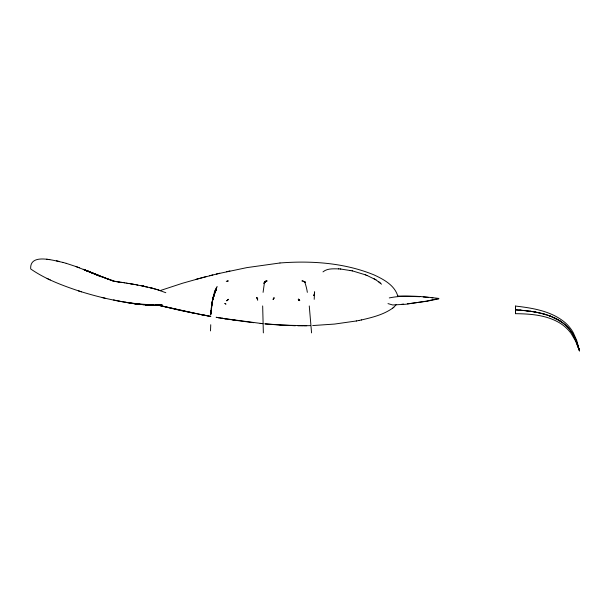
<?xml version="1.0" encoding="UTF-8"?>
<svg xmlns="http://www.w3.org/2000/svg" width="610" height="610" viewBox="0 0 610 610"><rect width="100%" height="100%" fill="white"/><g stroke="black" fill="none" stroke-linecap="round" stroke-linejoin="round"><path stroke-width="0.91" d="M314.585 292.426L314.585 291.87L314.188 299.327M262.666 305.945L263.352 332.885M515.511 306.06L515.511 313.685C530.982 313.837 547.467 315.111 560.857 323.658A39.345 39.33 -90 0 1 571.189 333.563L575.566 341.043L579.5 350.902L576.77 340.609L573.225 332.595A38.453 38.438 90 0 0 565.417 322.881C551.676 311.085 532.911 308.08 515.511 306.06L515.511 313.685M210.503 330.91L210.747 324.726M314.531 293.799L314.501 294.386L314.569 292.182M263.078 292.35L264.496 282.239L264.084 283.467L264.694 282.14M211.548 306.38L211.769 304.779L210.717 314.851L212.722 299.144L212.059 302.941M210.984 311.565L210.801 313.738L210.9 312.572M210.999 311.359L211.09 310.421L210.9 312.472M211.19 309.415L211.304 308.439M314.333 294.233L313.998 295.583L314.524 292.853M211.304 308.378L211.517 306.594M211.426 307.371L211.639 305.679L211.357 308.195M212.433 303.887L212.593 302.636M211.815 304.451L212.036 303.025L211.678 305.419L211.899 303.902M212.166 302.224L211.944 303.574L212.402 300.829M212.097 302.644L212.318 301.37M212.356 301.119L212.554 300.029M212.524 300.158L214.545 291.854L217.175 286.525M212.867 298.389L213.225 296.681M212.654 300.105L213.889 295.27L212.768 299.54M213.302 297.352L215.078 292.129L212.547 300.638L213.691 295.88M213.271 297.497L212.859 299.258L213.988 294.973L213.187 297.825M212.89 298.984L213.386 297.078M314.005 295.553L314.173 294.935M213.431 296.879L214.339 294.005L213.965 295.095M214.102 294.653L213.599 296.3L214.712 293.021M264.404 282.567L264.145 283.345L264.915 281.927M214.339 292.48L214.697 291.42M214.369 293.898L216.268 289.75L215.604 290.985M214.888 290.917L215.269 289.994M264.305 282.827L265.03 281.774L264.252 282.933L264.954 281.881L264.496 282.354M214.85 292.678L216.001 290.215M273.257 299.327L274.157 297.68L273.051 299.197M215.742 290.711L216.138 289.979M215.864 288.743L216.725 287.234M264.443 282.506L264.786 281.98M396.317 304.596L393.755 307.272M228.308 299.35L226.844 300.707M264.595 282.262L264.992 281.828M322.987 271.892C327.242 268.202 333.617 268.85 338.863 268.873M361.303 319.983C372.214 317.459 383.545 314.714 392.779 308.073M392.703 308.126L393.824 307.219M264.824 281.98L266.12 281.126L265.197 281.667M265.655 281.37L267.294 280.935M389.287 297.916C405.49 294.622 422.509 296.506 438.826 298.427L426.764 301.081L405.741 304.26L392.642 304.969L387.99 303.605M226.272 281.385L228.475 280.951M160.026 290.635L182.504 283.246L206.203 276.582M196.062 279.304L219.737 273.25M209.527 275.735L212.852 274.904M216.298 274.065L246.89 267.615L279.982 262.979M226.493 271.717L229.879 270.977M312.678 325.557L334.547 324.07L356.476 320.952M358.832 320.502L361.486 319.945M356.309 320.99L359.008 320.463M162.039 304.68C147.879 306.212 131.646 303.544 119.232 301.165M161.879 304.703L155.626 305.122M407.45 303.849L426.657 301.302L438.788 298.816L437.439 298.496M279.982 262.979C311.558 260.554 344.452 262.788 374.021 274.904C383.583 279.319 394.525 285.16 397.773 295.972M401.754 304.23L403.683 304.123M157.738 305.046L148.703 305.031M397.712 296.025L419.878 296.704M304.207 325.778L310.528 325.618M227.156 280.951L227.812 280.935M265.922 280.935L266.616 280.92M301.836 280.935L303.193 280.935M152.408 305.137L153.56 305.145L151.097 305.114L152.241 305.13M303.49 325.778L297.84 325.793M306.731 325.702L280.165 325.099M295.293 325.778L265.205 323.918M137.578 304.108L150.037 305.084M149.915 305.076L151.227 305.114M146.522 304.481C123.334 303.117 100.482 297.802 78.377 290.848M147.521 304.969L145.088 304.817L148.825 305.038M63.074 262.437C54.854 260.912 29.478 252.601 30.698 268.949C46.017 279.624 63.852 286.006 81.45 291.839M520.078 310.139L515.595 309.872C532.065 311.047 549.717 313.166 563.35 323.338A38.666 38.56 -37.7 0 1 572.294 333.144L576.198 340.853L579.5 350.902L576.168 340.799L572.698 333.845A39.597 39.49 -38.7 0 0 563.083 323.071L560.247 321.089M340.403 268.987L352.496 270.901L365.68 274.912M338.512 268.85L340.769 269.01M280.699 325.168L264.778 323.841M519.911 310.139C533.872 311.291 548.581 313.395 560.46 321.356M423.203 296.963L428.174 297.383M142.778 304.634L143.914 304.733M520.002 310.193L521.466 310.322M141.573 304.527L134.879 303.78L137.593 304.108M262.475 323.651L222.177 318.29L226.013 318.923M260.157 323.384L262.925 323.658M431.331 297.688L432.909 297.855M46.543 259.25L49.776 259.608M138.897 304.26L125.126 302.278M526.224 310.719L527.558 310.879M253.646 322.698L236.291 320.425M133.499 303.589L136.266 303.955M117.875 281.805L123.189 282.598M118.249 281.858L120.162 282.14M113.948 281.233L111.722 280.486L113.33 281.096M115.519 281.462L105.492 278.107L107.558 278.892L106.567 278.511M114.871 281.37L116.586 281.614M115.389 281.439L117.028 281.675M232.7 319.907L236.398 320.463M236.657 320.502L229.154 319.381M116.38 281.584L118.195 281.843M116.8 281.645L118.592 281.904M530.166 311.214L531.424 311.397M121.344 282.316L124.676 282.834M530.418 311.367L531.699 311.565M229.558 319.465L216.123 317.284L218.891 317.779M124.471 282.796L126.255 283.078M126.117 283.063L127.764 283.322M218.754 317.734L222.307 318.336M127.65 283.307L129.228 283.566M129.175 283.558L130.731 283.818M133.438 284.283L130.586 283.795L131.897 284.024M133.537 284.306L134.917 284.542L132.126 284.054M533.895 311.794L535.687 312.114M208.406 315.98L180.568 310.49L155.878 304.664M134.894 284.542L144.021 286.311M204.785 315.301L210.869 316.392L201.216 314.638L204.937 315.355M136.426 284.817L137.891 285.091M105.111 298.229L102.221 297.566M201.369 314.691L155.642 304.596L194.468 313.365M141.169 285.724L144.112 286.334M115.915 300.471L119.11 301.142M144.54 286.425L147.483 287.066M142.694 286.037L146.049 286.746M142.473 285.991L151.951 288.141M537.425 312.457L539.118 312.823M352.077 270.81L352.496 270.901M350.125 270.39L350.536 270.482M113.544 299.937L116.03 300.501M56.364 260.783L59.666 261.545M149.404 287.516L152.889 288.385M150.822 287.859L153.163 288.461M152.66 288.324L154.216 288.736M542.359 313.609L543.907 314.028M154.353 288.774L153.697 288.599L157.128 289.559L156.534 289.392M154.787 288.896L155.458 289.079M63.051 262.43L66.2 263.337M156.381 289.346L165.813 292.708M544.272 314.28L545.775 314.722M66.177 263.322L75.915 266.532M157.06 289.544L157.662 289.727M160.049 290.482L160.621 290.68M302.514 280.92L305.061 282.308L304.642 281.95M75.998 266.562L95.968 274.386L90.966 272.388M75.899 266.524L79.331 267.782M110.753 280.112L112.293 280.707M107.085 278.717L110.418 279.998L100.238 276.063M549.648 315.896L550.975 316.407M96.952 274.759L93.665 273.478L105.324 278.038L101.71 276.635L102.686 277.009M550.014 316.171L551.341 316.681M96.494 274.576L94.832 273.936L97.707 275.057M367.006 275.445L375.928 279.837L381.555 284.176M91.065 272.426L88.824 271.541L95.335 274.134M96.159 274.454L98.904 275.537M100.093 276.01L83.219 269.284L89.113 271.679M365.298 274.767L367.38 275.59M103.616 277.367L104.432 277.695M89.944 271.984L93.01 273.204M97.859 275.118L99.247 275.674M101.71 276.627L102.175 276.81M83.646 269.452L87.299 270.916M84.744 269.894L88.198 271.282M88.389 271.351L91.713 272.7L85.98 270.382L97.318 275.278M91.225 272.502L88.724 271.488L90.425 272.182M86.284 270.504L89.403 271.793M224.571 303.414L225.997 304.123L225.38 303.772M98.149 275.651L100.391 276.688M553.499 317.482L558.081 319.823M553.865 317.757L557.334 319.487M47.122 278.48L50.241 279.952M375.928 279.837L374.029 278.747M560.148 321.089L561.131 321.737M299.754 300.616L299.213 300.242M561.429 322.004L562.359 322.659M380.266 282.948L378.703 281.698M304.55 281.873L305 282.255M304.901 282.178L304.649 281.873C304.337 280.318 306.861 288.217 307.333 292.35M299.693 300.669L298.336 299.228L299.091 300.303M257.588 298.786L257.298 298.442L257.794 299.022M304.794 282.056L305.175 282.499L304.725 281.965M304.573 281.767L304.992 282.293M257.405 298.572L256.68 297.398L256.985 297.97M256.886 297.787L257.687 300.303M576.137 340.799L579.241 349.965M576.846 342.599L577.182 343.506M577.502 344.421L578.966 349.034M309.262 305.945L311.565 332.885M273.776 298.26L273.257 299.327L273.768 298.267M228.353 299.327L227.522 300.166L228.392 299.327M227.599 300.082L226.737 300.814L227.629 300.067M158.882 290.101L158.272 289.91L158.882 290.101M299.03 300.021L298.343 299.289L299.022 300.067M299.052 300.189L298.336 299.228L299.052 300.189"/></g></svg>
